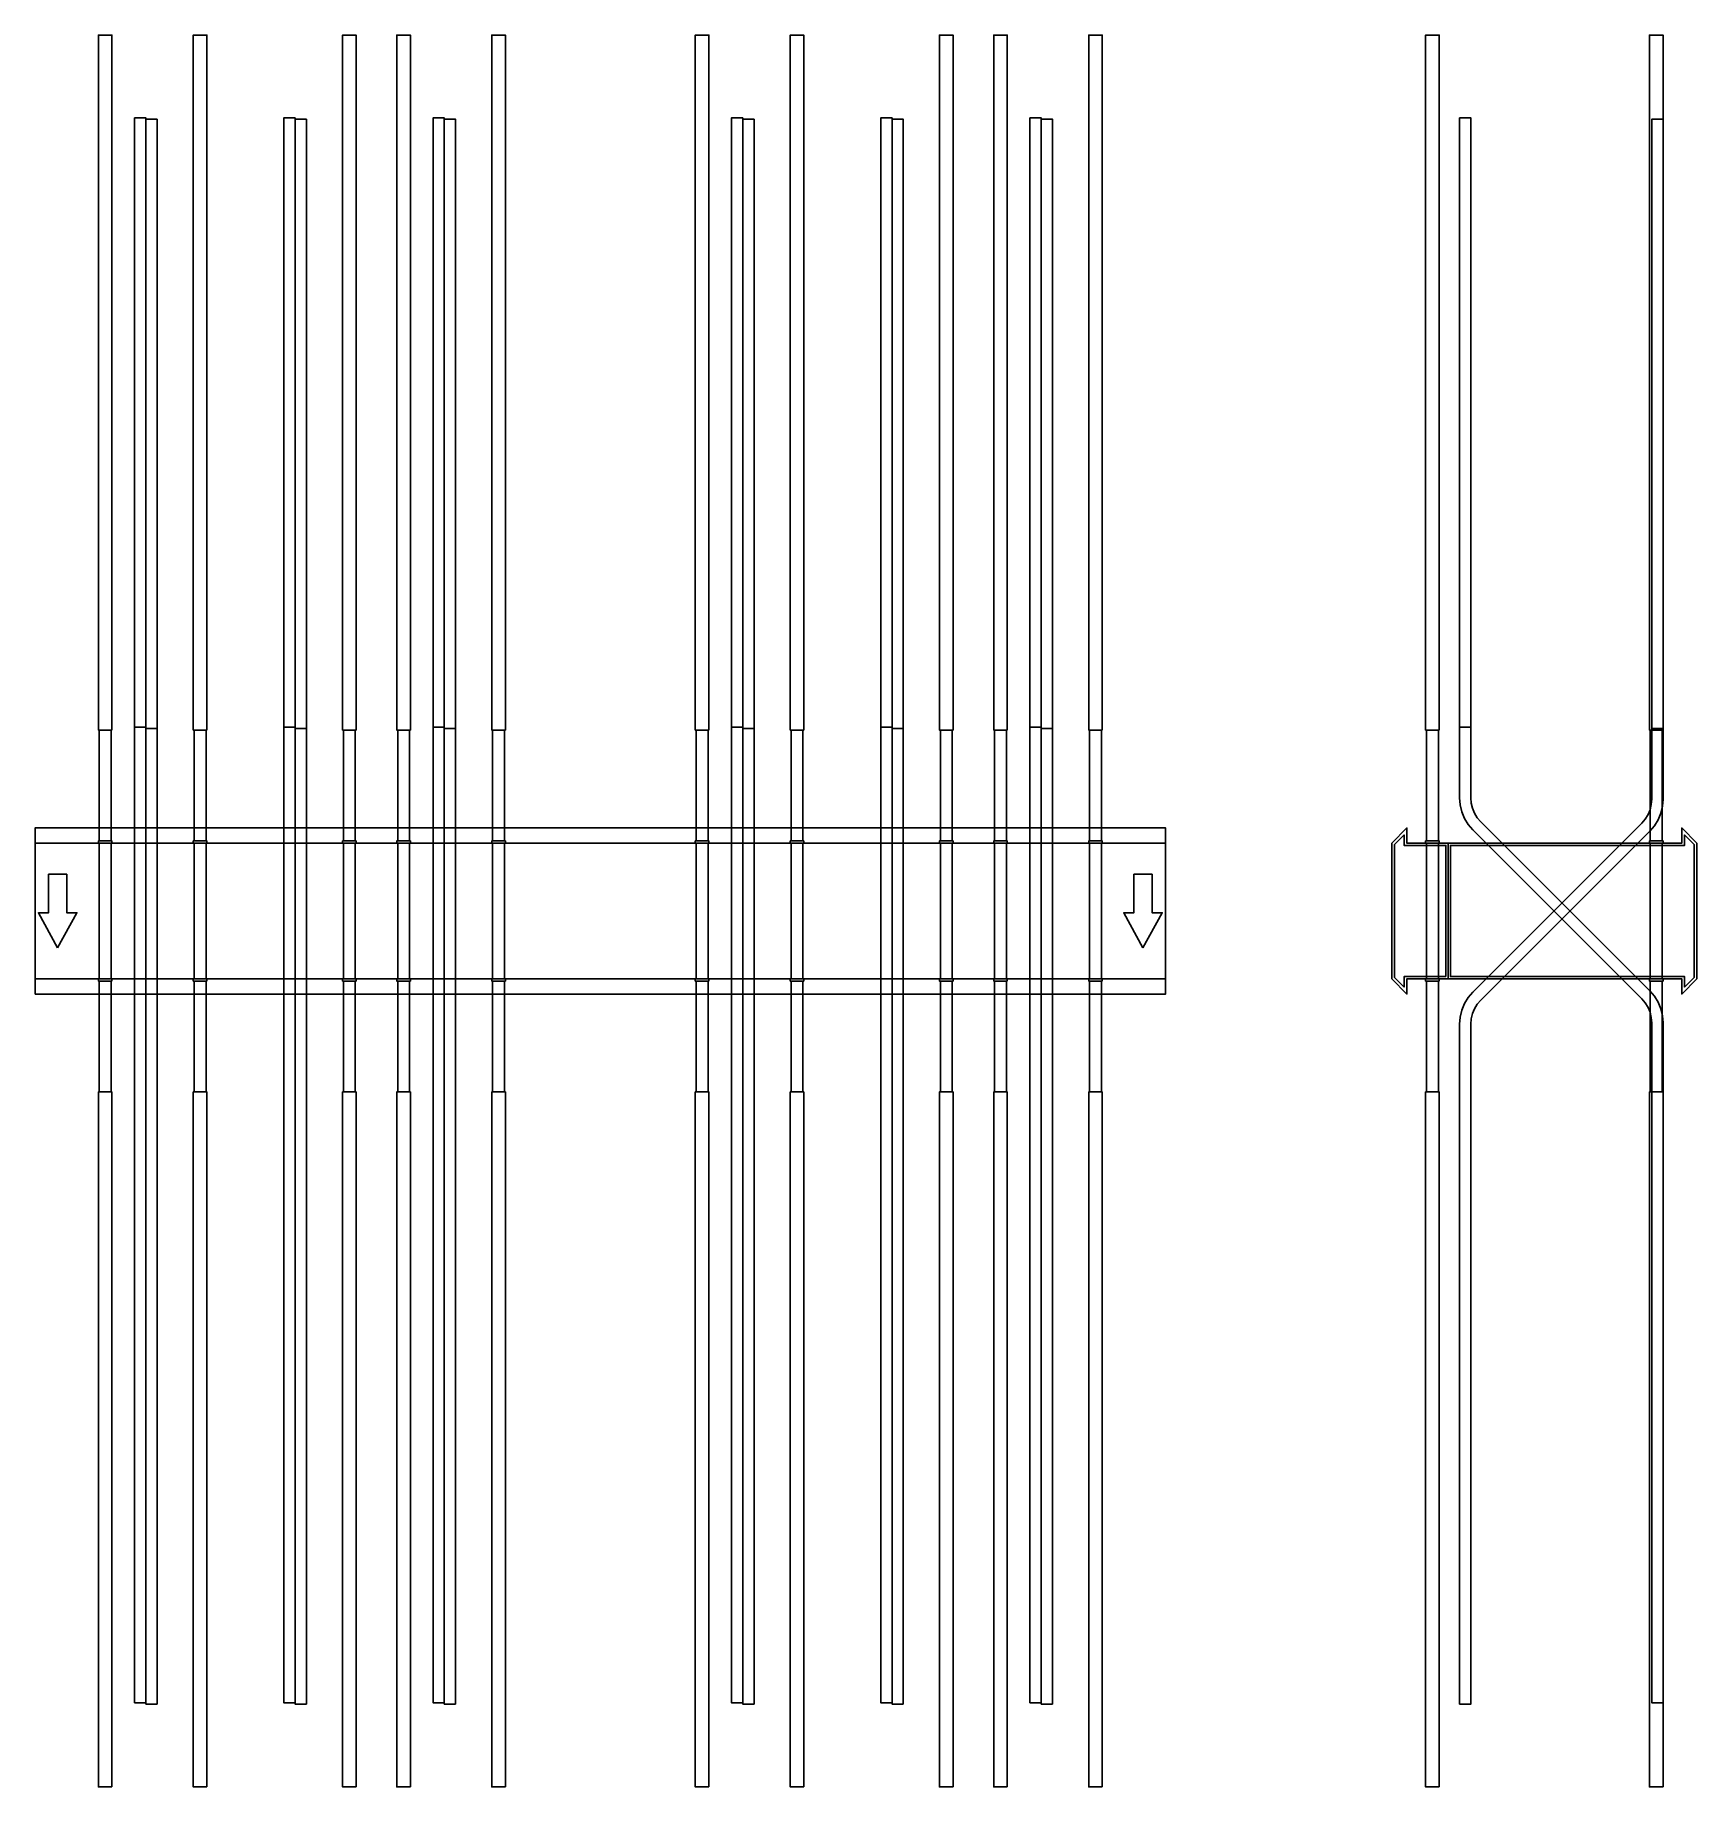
# Model space of a CAD drawing. Extents: x 0 to 1470, y -775 to 775.
import ezdxf

# ---------------------------------------------------------------- set-up
doc = ezdxf.new("R2010")
doc.units = 0
doc.layers.add('Halfen', color=7, linetype='CONTINUOUS')

msp = doc.modelspace()

# ---------------------------------------------------------------- linework, layer by layer
at = {"layer": 'Halfen', "color": 7}
for points in [[(68, 160), (68, 775), (56, 775), (56, 160)], [(152, 160), (152, 775), (140, 775), (140, 160)], [(284, 160), (284, 775), (272, 775), (272, 160)], [(332, 160), (332, 775), (320, 775), (320, 160)], [(416, 160), (416, 775), (404, 775), (404, 160)], [(596, 160), (596, 775), (584, 775), (584, 160)], [(680, 160), (680, 775), (668, 775), (668, 160)], [(812, 160), (812, 775), (800, 775), (800, 160)], [(860, 160), (860, 775), (848, 775), (848, 160)], [(944, 160), (944, 775), (932, 775), (932, 160)], [(1242, 160), (1242, 775), (1230, 775), (1230, 160)], [(1440, 160), (1440, 775), (1428, 775), (1428, 160)], [(98, 162.71), (98, 701.71), (88, 701.71), (88, 162.71)], [(108, 161.497), (108, 700.497), (98, 700.497), (98, 161.497)], [(230, 162.71), (230, 701.71), (220, 701.71), (220, 162.71)], [(240, 161.497), (240, 700.497), (230, 700.497), (230, 161.497)], [(362, 162.71), (362, 701.71), (352, 701.71), (352, 162.71)], [(372, 161.497), (372, 700.497), (362, 700.497), (362, 161.497)], [(626, 162.71), (626, 701.71), (616, 701.71), (616, 162.71)], [(636, 161.497), (636, 700.497), (626, 700.497), (626, 161.497)], [(758, 162.71), (758, 701.71), (748, 701.71), (748, 162.71)], [(768, 161.497), (768, 700.497), (758, 700.497), (758, 161.497)], [(890, 162.71), (890, 701.71), (880, 701.71), (880, 162.71)], [(900, 161.497), (900, 700.497), (890, 700.497), (890, 161.497)], [(1270, 162.71), (1270, 701.71), (1260, 701.71), (1260, 162.71)], [(1430, 161.497), (1430, 700.497), (1440, 700.497), (1440, 161.497)], [(67.25, 62), (67.25, 160), (56.75, 160), (56.75, 62)], [(98, -700.497), (98, 162.71), (88, 162.71), (88, -700.497)], [(108, -701.71), (108, 161.497), (98, 161.497), (98, -701.71)], [(151.25, 62), (151.25, 160), (140.75, 160), (140.75, 62)], [(230, -700.497), (230, 162.71), (220, 162.71), (220, -700.497)], [(240, -701.71), (240, 161.497), (230, 161.497), (230, -701.71)], [(283.25, 62), (283.25, 160), (272.75, 160), (272.75, 62)], [(331.25, 62), (331.25, 160), (320.75, 160), (320.75, 62)], [(362, -700.497), (362, 162.71), (352, 162.71), (352, -700.497)], [(372, -701.71), (372, 161.497), (362, 161.497), (362, -701.71)], [(415.25, 62), (415.25, 160), (404.75, 160), (404.75, 62)], [(595.25, 62), (595.25, 160), (584.75, 160), (584.75, 62)], [(626, -700.497), (626, 162.71), (616, 162.71), (616, -700.497)], [(636, -701.71), (636, 161.497), (626, 161.497), (626, -701.71)], [(679.25, 62), (679.25, 160), (668.75, 160), (668.75, 62)], [(758, -700.497), (758, 162.71), (748, 162.71), (748, -700.497)], [(768, -701.71), (768, 161.497), (758, 161.497), (758, -701.71)], [(811.25, 62), (811.25, 160), (800.75, 160), (800.75, 62)], [(859.25, 62), (859.25, 160), (848.75, 160), (848.75, 62)], [(890, -700.497), (890, 162.71), (880, 162.71), (880, -700.497)], [(900, -701.71), (900, 161.497), (890, 161.497), (890, -701.71)], [(943.25, 62), (943.25, 160), (932.75, 160), (932.75, 62)], [(1241.25, 62), (1241.25, 160), (1230.75, 160), (1230.75, 62)], [(1440, -700.497), (1440, -98.891), (1439.508, -92.633), (1438.042, -86.53), (1435.64, -80.731), (1432.361, -75.379), (1428.284, -70.607), (1278.787, 78.891), (1275.729, 82.471), (1273.27, 86.484), (1271.468, 90.834), (1270.369, 95.411), (1270, 100.104), (1270, 162.71), (1260, 162.71), (1260, 100.104), (1260.492, 93.847), (1261.958, 87.743), (1264.36, 81.944), (1267.639, 76.593), (1271.716, 71.82), (1421.213, -77.678), (1424.271, -81.257), (1426.73, -85.271), (1428.532, -89.62), (1429.631, -94.198), (1430, -98.891), (1430, -700.497)], [(1260, -701.71), (1260, -100.104), (1260.492, -93.847), (1261.958, -87.743), (1264.36, -81.944), (1267.639, -76.593), (1271.716, -71.82), (1421.213, 77.678), (1424.271, 81.257), (1426.73, 85.271), (1428.532, 89.62), (1429.631, 94.198), (1430, 98.891), (1430, 161.497), (1440, 161.497), (1440, 98.891), (1439.508, 92.634), (1438.042, 86.53), (1435.64, 80.731), (1432.361, 75.38), (1428.284, 70.607), (1278.787, -78.891), (1275.729, -82.47), (1273.27, -86.484), (1271.468, -90.833), (1270.369, -95.411), (1270, -100.104), (1270, -701.71)], [(1439.25, 62), (1439.25, 160), (1428.75, 160), (1428.75, 62)], [(0, -73.5), (1000, -73.5), (1000, 73.5), (0, 73.5)], [(68, 60), (68, 62), (56, 62), (56, 60)], [(152, 60), (152, 62), (140, 62), (140, 60)], [(284, 60), (284, 62), (272, 62), (272, 60)], [(332, 60), (332, 62), (320, 62), (320, 60)], [(416, 60), (416, 62), (404, 62), (404, 60)], [(596, 60), (596, 62), (584, 62), (584, 60)], [(680, 60), (680, 62), (668, 62), (668, 60)], [(812, 60), (812, 62), (800, 62), (800, 60)], [(860, 60), (860, 62), (848, 62), (848, 60)], [(944, 60), (944, 62), (932, 62), (932, 60)], [(1250, -60), (1250, 60), (1213.5, 60), (1213.5, 73.5), (1200, 60), (1200, -60), (1213.5, -73.5), (1213.5, -60)], [(1248, -58), (1248, 58), (1211, 58), (1211, 67.25), (1202.5, 58.75), (1202.5, -58.75), (1211, -67.25), (1211, -58)], [(1242, 60), (1242, 62), (1230, 62), (1230, 60)], [(1470, -60), (1470, 60), (1456.5, 73.5), (1456.5, 60), (1250, 60), (1250, -60), (1456.5, -60), (1456.5, -73.5)], [(1467.5, -58.75), (1467.5, 58.75), (1459, 67.25), (1459, 58), (1252, 58), (1252, -58), (1459, -58), (1459, -67.25)], [(1440, 60), (1440, 62), (1428, 62), (1428, 60)], [(0, -60), (1000, -60), (1000, 60), (0, 60)], [(67.25, -60), (67.25, 60), (56.75, 60), (56.75, -60)], [(151.25, -60), (151.25, 60), (140.75, 60), (140.75, -60)], [(283.25, -60), (283.25, 60), (272.75, 60), (272.75, -60)], [(331.25, -60), (331.25, 60), (320.75, 60), (320.75, -60)], [(415.25, -60), (415.25, 60), (404.75, 60), (404.75, -60)], [(595.25, -60), (595.25, 60), (584.75, 60), (584.75, -60)], [(679.25, -60), (679.25, 60), (668.75, 60), (668.75, -60)], [(811.25, -60), (811.25, 60), (800.75, 60), (800.75, -60)], [(859.25, -60), (859.25, 60), (848.75, 60), (848.75, -60)], [(943.25, -60), (943.25, 60), (932.75, 60), (932.75, -60)], [(1241.25, -60), (1241.25, 60), (1230.75, 60), (1230.75, -60)], [(1439.25, -60), (1439.25, 60), (1428.75, 60), (1428.75, -60)], [(20, -32.5), (37, -1.5), (28, -1.5), (28, 32.5), (12, 32.5), (12, -1.5), (3, -1.5)], [(980, -32.5), (997, -1.5), (988, -1.5), (988, 32.5), (972, 32.5), (972, -1.5), (963, -1.5)], [(68, -62), (68, -60), (56, -60), (56, -62)], [(67.25, -160), (67.25, -62), (56.75, -62), (56.75, -160)], [(152, -62), (152, -60), (140, -60), (140, -62)], [(151.25, -160), (151.25, -62), (140.75, -62), (140.75, -160)], [(284, -62), (284, -60), (272, -60), (272, -62)], [(283.25, -160), (283.25, -62), (272.75, -62), (272.75, -160)], [(332, -62), (332, -60), (320, -60), (320, -62)], [(331.25, -160), (331.25, -62), (320.75, -62), (320.75, -160)], [(416, -62), (416, -60), (404, -60), (404, -62)], [(415.25, -160), (415.25, -62), (404.75, -62), (404.75, -160)], [(596, -62), (596, -60), (584, -60), (584, -62)], [(595.25, -160), (595.25, -62), (584.75, -62), (584.75, -160)], [(680, -62), (680, -60), (668, -60), (668, -62)], [(679.25, -160), (679.25, -62), (668.75, -62), (668.75, -160)], [(812, -62), (812, -60), (800, -60), (800, -62)], [(811.25, -160), (811.25, -62), (800.75, -62), (800.75, -160)], [(860, -62), (860, -60), (848, -60), (848, -62)], [(859.25, -160), (859.25, -62), (848.75, -62), (848.75, -160)], [(944, -62), (944, -60), (932, -60), (932, -62)], [(943.25, -160), (943.25, -62), (932.75, -62), (932.75, -160)], [(1242, -62), (1242, -60), (1230, -60), (1230, -62)], [(1241.25, -160), (1241.25, -62), (1230.75, -62), (1230.75, -160)], [(1440, -62), (1440, -60), (1428, -60), (1428, -62)], [(1439.25, -160), (1439.25, -62), (1428.75, -62), (1428.75, -160)], [(68, -775), (68, -160), (56, -160), (56, -775)], [(152, -775), (152, -160), (140, -160), (140, -775)], [(284, -775), (284, -160), (272, -160), (272, -775)], [(332, -775), (332, -160), (320, -160), (320, -775)], [(416, -775), (416, -160), (404, -160), (404, -775)], [(596, -775), (596, -160), (584, -160), (584, -775)], [(680, -775), (680, -160), (668, -160), (668, -775)], [(812, -775), (812, -160), (800, -160), (800, -775)], [(860, -775), (860, -160), (848, -160), (848, -775)], [(944, -775), (944, -160), (932, -160), (932, -775)], [(1242, -775), (1242, -160), (1230, -160), (1230, -775)], [(1440, -775), (1440, -160), (1428, -160), (1428, -775)]]:
    msp.add_lwpolyline(points, close=True, dxfattribs=at)

doc.saveas('drawing.dxf')
